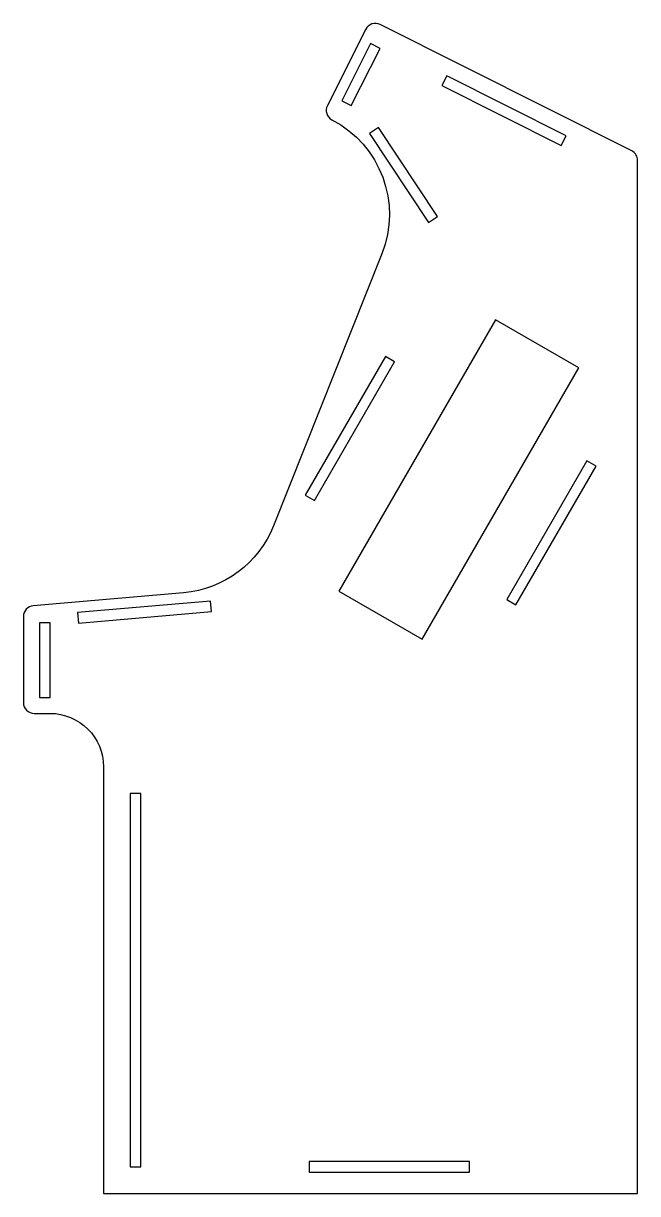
# Model space of a CAD drawing. Header units: millimetres. Extents: x -65 to 50, y 0 to 219.
import ezdxf

# ---------------------------------------------------------------- set-up
doc = ezdxf.new("R2010")
doc.units = ezdxf.units.MM
doc.layers.get('0').update_dxf_attribs({"linetype": 'CONTINUOUS'})

msp = doc.modelspace()

# ---------------------------------------------------------------- linework, layer by layer
msp.add_lwpolyline([(50, 193.63, 0.283485), (48.9, 195.42), (1.79, 219.1, 0.414214), (-0.9, 218.21), (-8.09, 203.92, 0.409872), (-7.22, 201.24, -0.384612), (2.11, 176.12), (-18.16, 125.16, -0.283485), (-35, 112.62), (-63.17, 110.16, 0.388879), (-65, 108.17), (-65, 92, 0.414214), (-63, 90), (-60, 90, -0.414214), (-50, 80), (-50, 0), (50, 0)], format="xyb", close=True)
for points in [[(-5.4, 204.81), (-3.61, 203.91), (1.78, 214.63), (-0.01, 215.53)], [(35.71, 196.45), (36.61, 198.24), (14.27, 209.47), (13.37, 207.68)], [(10.84, 182.02), (12.51, 183.12), (1.49, 199.81), (-0.18, 198.71)], [(-5.93, 112.93), (9.65, 103.93), (39, 154.75), (23.41, 163.75)], [(-12.23, 130.92), (-10.5, 129.92), (4.5, 155.9), (2.77, 156.9)], [(25.49, 111.35), (27.22, 110.35), (42.22, 136.33), (40.49, 137.33)], [(-54.86, 108.88), (-54.69, 106.89), (-29.78, 109.07), (-29.96, 111.06)], [(-60, 93), (-60, 107), (-62, 107), (-62, 93)], [(-45, 5), (-43, 5), (-43, 75), (-45, 75)], [(18.5, 4), (18.5, 6), (-11.5, 6), (-11.5, 4)]]:
    msp.add_lwpolyline(points, close=True)

doc.saveas('drawing.dxf')
